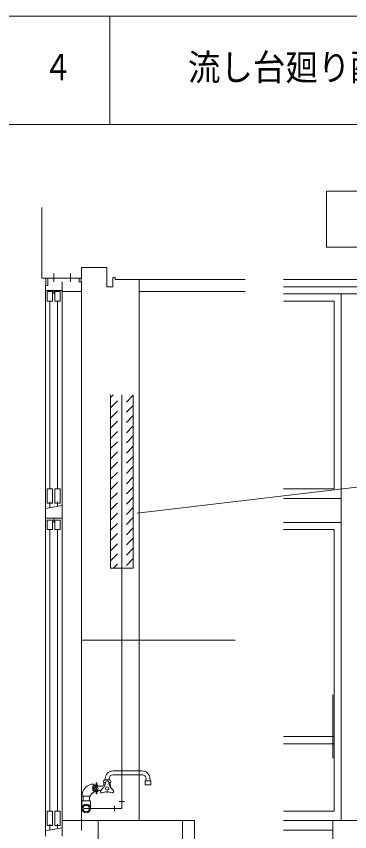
# Model space of a CAD drawing. Units: millimetres, scale not verified, with parts at other scales. Extents: x -12081 to 11949, y -8439 to 8181.
# Drawn here: x 906 to 2292, y 4790 to 8181 of the extents above; entities that cross this region are included whole.
import ezdxf
from ezdxf.enums import TextEntityAlignment as Align

# ---------------------------------------------------------------- set-up
doc = ezdxf.new("R2010")
doc.units = ezdxf.units.MM
doc.header["$LTSCALE"] = 30
doc.header["$PDMODE"] = 32
doc.header["$PDSIZE"] = 15
for name, color, linetype, lineweight in [('2-0', 7, 'Continuous', 9), ('3-0', 4, 'Continuous', 9), ('3-1', 7, 'Continuous', 9), ('3-2', 7, 'Continuous', 9), ('E-0', 7, 'Continuous', 9), ('F-2', 5, 'Continuous', 9)]:
    doc.layers.add(name, color=color, linetype=linetype, lineweight=lineweight)
doc.styles.add('ＭＳ ゴシック', font='')
doc.styles.get('ＭＳ ゴシック').set_extended_font_data('MS Gothic')

msp = doc.modelspace()

# ---------------------------------------------------------------- linework, layer by layer
at = {"layer": '2-0'}
for p, q in [((1294.97, 7730.6), (1294.97, 8180.6)), ((2194.97, 7453.08), (2194.97, 7220.25)), ((3245.53, 7453.08), (2194.97, 7453.08)), ((2194.97, 7220.25), (3245.53, 7220.25)), ((1297.45, 6594.96), (1308.55, 6606.05)), ((1297.45, 6552.53), (1326.25, 6581.33)), ((1363.69, 6576.34), (1392.49, 6605.14)), ((1363.69, 6533.91), (1392.49, 6562.71)), ((1297.45, 6510.1), (1326.25, 6538.9)), ((1363.69, 6491.48), (1392.49, 6520.29)), ((1297.45, 6467.68), (1326.25, 6496.47)), ((1363.69, 6449.06), (1392.49, 6477.86)), ((1297.45, 6425.25), (1326.25, 6454.05)), ((1297.45, 6382.82), (1326.25, 6411.62)), ((1363.69, 6406.63), (1392.49, 6435.43)), ((1363.69, 6364.2), (1392.49, 6393.01)), ((1297.45, 6340.4), (1326.25, 6369.19)), ((1363.69, 6321.78), (1392.49, 6350.58)), ((1297.45, 6297.97), (1326.25, 6326.77)), ((1363.69, 6279.35), (1392.49, 6308.15)), ((1297.45, 6255.54), (1326.25, 6284.34)), ((1297.45, 6213.12), (1326.25, 6241.91)), ((1363.69, 6236.93), (1392.49, 6265.73)), ((1363.69, 6194.5), (1392.49, 6223.3)), ((1297.45, 6170.69), (1326.25, 6199.49)), ((1363.69, 6152.07), (1392.49, 6180.87)), ((1297.45, 6128.26), (1326.25, 6157.06)), ((1363.69, 6109.65), (1392.49, 6138.45)), ((1297.45, 6085.84), (1326.25, 6114.63)), ((1297.45, 6043.41), (1326.25, 6072.21)), ((1363.69, 6067.22), (1392.49, 6096.02)), ((1363.69, 6024.79), (1392.49, 6053.6)), ((1297.45, 6000.98), (1326.25, 6029.78)), ((1363.69, 5982.37), (1392.49, 6011.17)), ((1297.45, 5958.56), (1326.25, 5987.35)), ((1363.69, 5939.94), (1392.49, 5968.74)), ((1297.45, 5916.13), (1326.25, 5944.93)), ((1309.8, 5886.05), (1326.25, 5902.5)), ((1363.69, 5897.51), (1392.49, 5926.32))]:
    msp.add_line(p, q, dxfattribs=at)
at = {"layer": '2-0', "color": 3}
for p, q in [((1297.45, 6606.05), (1297.45, 5886.05)), ((1392.49, 6606.05), (1392.49, 5886.05)), ((1392.49, 5886.05), (1297.45, 5886.05))]:
    msp.add_line(p, q, dxfattribs=at)
at = {"layer": '3-0'}
for p, q in [((1011.97, 7091.05), (1011.97, 7386.05)), ((1176.98, 7091.05), (1176.98, 7136.05)), ((1281.97, 7136.05), (1176.98, 7136.05)), ((1281.97, 7136.05), (1281.97, 7056.05)), ((1061.97, 7091.05), (1011.97, 7091.05)), ((1036.97, 7061.06), (1036.97, 7091.06)), ((1061.97, 7111.05), (1061.97, 7076.05)), ((1061.97, 7091.05), (1131.97, 7091.05)), ((1131.97, 7111.05), (1131.97, 7076.05)), ((1131.97, 7091.05), (1176.98, 7091.05)), ((1166.97, 7091.05), (1166.97, 7076.06)), ((1306.97, 7095.05), (1306.97, 7056.05)), ((1316.97, 7095.05), (1306.97, 7095.05)), ((1316.97, 7095.05), (1316.97, 7086.05)), ((1026.97, 7026.05), (1026.97, 7061.06)), ((1036.97, 7061.06), (1026.97, 7061.06)), ((1096.97, 7026.05), (1096.97, 7076.05)), ((1166.97, 7076.06), (1176.97, 7076.06)), ((1176.97, 7076.06), (1176.97, 7036.05)), ((1281.97, 7056.05), (1306.97, 7056.05)), ((1316.97, 7086.05), (1857.52, 7086.05)), ((1416.97, 4836.05), (1416.97, 7086.05)), ((4321.86, 7086.05), (2016.76, 7086.05)), ((4141.86, 7056.05), (2016.76, 7056.05)), ((1026.97, 7041.06), (1096.97, 7041.06)), ((1026.97, 7026.05), (1026.97, 6176.05)), ((1061.97, 7041.06), (1061.97, 7026.05)), ((1096.97, 7036.05), (1176.97, 7036.05)), ((1096.97, 7026.05), (1096.97, 6176.05)), ((1176.97, 7036.05), (1176.97, 4836.05)), ((1416.97, 7036.05), (1857.52, 7036.05)), ((2016.76, 7026.05), (4076.83, 7026.05)), ((2256.85, 4836.05), (2256.85, 7026.05)), ((1045.97, 6216.05), (1045.97, 6996.05)), ((1077.97, 6216.05), (1077.97, 6996.05)), ((2016.76, 6996.07), (2226.86, 6996.07)), ((2226.86, 6996.07), (2226.86, 6216.04)), ((2016.76, 6216.04), (2226.86, 6216.04)), ((1026.97, 6076.05), (1026.97, 6176.05)), ((1096.97, 6076.05), (1096.97, 6176.05)), ((2016.76, 6176.05), (2256.85, 6176.05)), ((1096.97, 6146.05), (1026.97, 6134.05)), ((1045.97, 6137.31), (1045.97, 6161.05)), ((1077.97, 6142.8), (1077.97, 6161.05)), ((1096.97, 6094.05), (1026.97, 6094.05)), ((1026.97, 6076.05), (1026.97, 4794.05)), ((1061.97, 6076.05), (1061.97, 6094.05)), ((1096.97, 6076.05), (1096.97, 4836.05)), ((2016.76, 6076.07), (2256.85, 6076.07)), ((1045.97, 4876.05), (1045.97, 6046.05)), ((1077.97, 4876.05), (1077.97, 6046.05)), ((2016.76, 6046.06), (2226.86, 6046.06)), ((2226.86, 6046.06), (2226.86, 4876.04)), ((1816.06, 5586.05), (1176.97, 5586.05)), ((2221.86, 5359.26), (2221.86, 5095.22)), ((2016.76, 5186.05), (2226.86, 5186.05)), ((2016.76, 5156.05), (2226.86, 5156.05)), ((1096.97, 5007.67), (1096.97, 4963.77)), ((1034.97, 4876.05), (1056.97, 4876.05)), ((1034.97, 4816.05), (1034.97, 4876.05)), ((1056.97, 4876.05), (1056.97, 4816.05)), ((1066.97, 4876.05), (1088.97, 4876.05)), ((1066.97, 4816.05), (1066.97, 4876.05)), ((1088.97, 4876.05), (1088.97, 4816.05)), ((2016.76, 4876.04), (2226.86, 4876.04)), ((1056.97, 4816.05), (1034.97, 4816.05)), ((1045.97, 4797.05), (1045.97, 4821.05)), ((1088.97, 4816.05), (1066.97, 4816.05)), ((1077.97, 4803.05), (1077.97, 4821.05)), ((1096.97, 4836.05), (1096.97, 4771.05)), ((1096.97, 4836.05), (1176.97, 4836.05)), ((1176.97, 4836.05), (1596.97, 4836.05)), ((1176.97, 4836.05), (1176.97, 4796.06)), ((1596.97, 4836.05), (1596.97, 4636.05)), ((2016.76, 4836.05), (4076.83, 4836.05)), ((2221.86, 4836.05), (4221.86, 4836.05)), ((2221.86, 4836.05), (2221.86, 4461.05)), ((1096.97, 4806.05), (1026.97, 4794.05)), ((1026.97, 4794.05), (1026.97, 4771.05)), ((2016.76, 4796.05), (2221.86, 4796.05))]:
    msp.add_line(p, q, dxfattribs=at)
at = {"layer": '3-0', "color": 7}
msp.add_line((3629.28, 6377.98), (1408.23, 6115.18), dxfattribs=at)
at = {"layer": '3-0'}
for points in [[(1056.97, 6996.05), (1034.97, 6996.05), (1034.97, 7036.05), (1056.97, 7036.05)], [(1088.97, 6996.05), (1066.97, 6996.05), (1066.97, 7036.05), (1088.97, 7036.05)], [(1056.97, 6156.05), (1034.97, 6156.05), (1034.97, 6216.05), (1056.97, 6216.05)], [(1088.97, 6156.05), (1066.97, 6156.05), (1066.97, 6216.05), (1088.97, 6216.05)], [(1056.97, 6046.05), (1034.97, 6046.05), (1034.97, 6086.05), (1056.97, 6086.05)], [(1088.97, 6046.05), (1066.97, 6046.05), (1066.97, 6086.05), (1088.97, 6086.05)]]:
    msp.add_lwpolyline(points, close=True, dxfattribs=at)
for points in [[(1246.97, 4835.37), (1246.97, 4636.05), (1316.97, 4606.05), (1596.97, 4636.05)], [(1596.97, 4836.05), (1646.97, 4836.05), (1646.97, 4461.05)]]:
    msp.add_lwpolyline(points, dxfattribs=at)
msp.add_circle((1238.57, 4970.05), 2, dxfattribs=at)
for centre, radius, start, end in [((972.68, 7076.06), 56.33, 344.55586, 15.44414), ((1194.88, 7083.55), 19.41, 157.25502, 202.69635)]:
    msp.add_arc(centre, radius, start, end, dxfattribs=at)
msp.add_point((1238.57, 4970.05), dxfattribs=at)
at = {"layer": '3-1', "color": 2}
for p, q in [((1344.97, 4886.05), (1344.97, 6606.05)), ((1228.97, 4952.05), (1228.97, 4988.05)), ((1228.97, 4952.05), (1228.97, 4988.05)), ((1228.97, 4983.55), (1246.97, 4983.55)), ((1228.97, 4956.55), (1246.97, 4956.55)), ((1178.97, 4938.05), (1214.97, 4938.05)), ((1178.97, 4938.05), (1214.97, 4938.05)), ((1183.47, 4920.05), (1183.47, 4938.05)), ((1183.47, 4918.05), (1183.47, 4938.05)), ((1210.47, 4918.05), (1210.47, 4938.24)), ((1210.47, 4920.05), (1210.47, 4938.05)), ((1187.93, 4886.05), (1344.97, 4886.05)), ((1314.97, 4874.8), (1314.97, 4897.3)), ((1333.72, 4916.05), (1356.22, 4916.05))]:
    msp.add_line(p, q, dxfattribs=at)
msp.add_lwpolyline([(1178.97, 4886.05), (1178.97, 4918.05), (1214.97, 4918.05), (1214.97, 4886.05)], dxfattribs=at)
for radius in [18, 13.6]:
    msp.add_circle((1196.97, 4886.05), radius, dxfattribs=at)
for radius in [50, 50, 14, 14]:
    msp.add_arc((1228.97, 4938.05), radius, 90, 180, dxfattribs=at)
at = {"layer": '3-2'}
for p, q in [((1428.57, 5043.05), (1308.57, 5043.05)), ((1428.57, 5027.05), (1308.57, 5027.05)), ((1240.11, 4993.05), (1238.57, 4993.05)), ((1238.57, 4993.05), (1238.57, 4947.05)), ((1241.52, 4982.62), (1241.11, 4992.09)), ((1277.34, 4995.05), (1270.07, 4995.05)), ((1270.57, 4995.05), (1270.57, 4986.8)), ((1293.57, 5005.55), (1273.57, 5005.55)), ((1277.8, 4996.69), (1273.86, 4982.74)), ((1275.57, 5005.55), (1275.57, 5010.05)), ((1289.34, 4996.69), (1293.29, 4982.74)), ((1297.07, 4995.05), (1289.81, 4995.05)), ((1291.57, 5005.55), (1291.57, 5010.05)), ((1296.57, 4995.05), (1296.57, 4986.39)), ((1465.42, 5002.05), (1441.72, 5002.05)), ((1441.72, 5002.05), (1441.72, 4988.05)), ((1441.72, 4988.05), (1442.32, 4985.05)), ((1464.82, 4985.05), (1442.32, 4985.05)), ((1442.57, 5002.55), (1442.57, 5002.05)), ((1464.57, 5002.55), (1464.57, 5002.05)), ((1465.42, 4988.05), (1464.82, 4985.05)), ((1465.42, 5002.05), (1465.42, 4988.05)), ((1226.8, 4980.52), (1224.57, 4978.3)), ((1224.57, 4960.05), (1224.57, 4980.05)), ((1224.57, 4978.3), (1224.57, 4961.8)), ((1226.8, 4959.57), (1224.57, 4961.8)), ((1237.57, 4980.53), (1226.8, 4980.53)), ((1237.57, 4959.57), (1226.8, 4959.57)), ((1241.11, 4948), (1241.52, 4957.47)), ((1262.57, 4978.8), (1245.52, 4978.8)), ((1257.23, 4961.3), (1245.52, 4961.3)), ((1257.61, 4961.74), (1267.72, 4972.13)), ((1263.39, 4951.74), (1277.44, 4955.29)), ((1303.75, 4951.74), (1289.71, 4955.29)), ((1309.52, 4961.74), (1299.42, 4972.13)), ((1240.11, 4947.05), (1238.57, 4947.05))]:
    msp.add_line(p, q, dxfattribs=at)
msp.add_circle((1283.57, 4970.05), 7, dxfattribs=at)
for centre, radius, start, end in [((1308.57, 5010.05), 33, 90, 180), ((1308.57, 5010.05), 17, 90, 180), ((1428.57, 5010.05), 33, 359.51741, 90), ((1428.57, 5010.05), 17, 357.13101, 90), ((1240.11, 4992.05), 1, 2.48982, 90), ((1262.57, 4986.8), 8, 270, 0), ((1273.37, 4999.19), 5.3, 106.21591, 231.49045), ((1271.04, 5007.16), 3, 286.15503, 327.45598), ((1283.57, 4995.05), 6, 15.80531, 164.19449), ((1296.1, 5007.16), 3, 212.54407, 253.84502), ((1293.77, 4999.19), 5.3, 308.50957, 73.7841), ((1326.57, 4986.39), 30, 180, 200.80695), ((1435.56, 5009.68), 10, 314.50482, 357.23267), ((1471.57, 5009.69), 10, 179.50194, 225.58496), ((1237.57, 4981.53), 1, 270, 0), ((1237.57, 4958.57), 1, 0, 90), ((1245.52, 4982.8), 4, 182.4895, 270), ((1245.52, 4957.3), 4, 90, 177.51051), ((1261.92, 4957.55), 6, 135.80539, 284.19466), ((1249.79, 4989.55), 25, 315.80539, 344.19464), ((1283.57, 4970.05), 16, 247.33627, 292.65791), ((1283.57, 4931.05), 25, 75.80536, 104.19458), ((1317.34, 4989.55), 25, 195.80545, 224.19464), ((1283.57, 4970.05), 16, 7.4059, 20.80695), ((1305.22, 4957.55), 6, 255.80537, 44.19463), ((1240.11, 4948.05), 1, 270, 357.51019)]:
    msp.add_arc(centre, radius, start, end, dxfattribs=at)
at = {"layer": 'E-0'}
msp.add_lwpolyline([(-12080.75, -8439.4), (-12080.75, 8180.6), (11949.25, 8180.6)], dxfattribs=at)
at = {"layer": 'F-2', "color": 7}
msp.add_line((-12080.75, 7730.6), (11949.25, 7730.6), dxfattribs=at)

# ---------------------------------------------------------------- texts
at = {"layer": '2-0', "style": 'ＭＳ ゴシック'}
for s, width, p in [('\u3000流し台廻り配管図（３）', 0.9, (1484.45, 7880.6)), ('４', 0.8, (1019.12, 7881.26))]:
    msp.add_text(s, height=110, dxfattribs=dict(at, width=width)).set_placement(p, align=Align.BOTTOM_LEFT)

doc.saveas('drawing.dxf')
